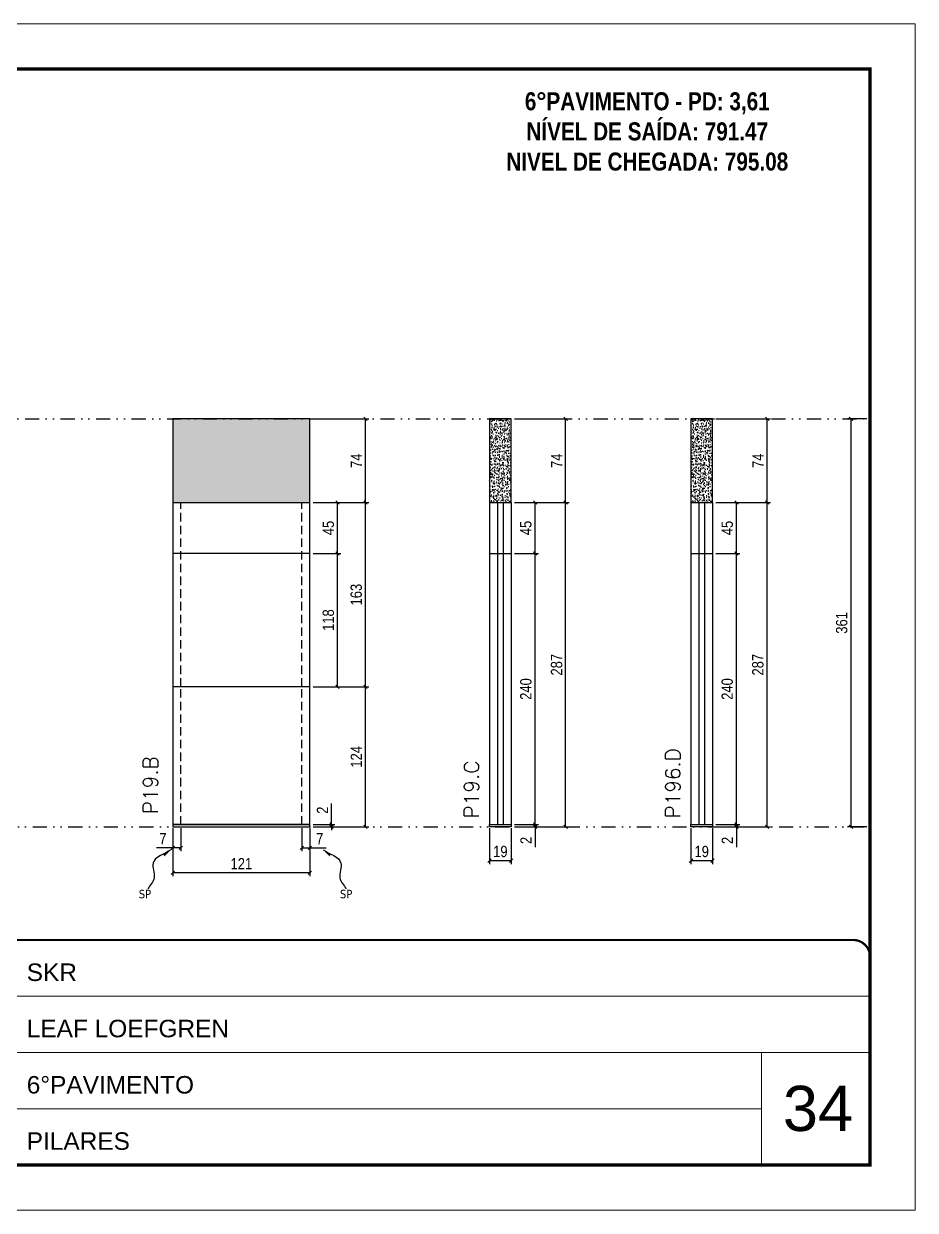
# Model space of a CAD drawing. Extents: x 14400 to 27878, y -21631 to 6985.
# Drawn here: x 16695 to 17483, y -3254 to -2204 of the extents above; entities that cross this region are included whole.
import ezdxf

# ---------------------------------------------------------------- set-up
doc = ezdxf.new("R2010")
doc.units = 0
for name, pattern in [('CONTINUO', [0]), ('DASHED', [0.75, 0.5, -0.25]), ('DIVIDE2', [0.625, 0.25, -0.125, 0, -0.125, 0, -0.125]), ('HIDDEN', [0.375, 0.25, -0.125])]:
    doc.linetypes.add(name, pattern=pattern)
for name, color, linetype, lineweight in [('CARIMBO', 255, 'Continuous', 9), ('Folhas', 255, 'Continuous', 9), ('SARRAFO DE PRESSAO', 251, 'DASHED', 9), ('Texto Seção', 7, 'Continuous', 15)]:
    doc.layers.add(name, color=color, linetype=linetype, lineweight=lineweight)
for name, color, linetype in [('COTA', 241, 'Continuous'), ('NOMENCLATURA', 7, 'Continuous'), ('Nível', 160, 'Continuous'), ('Painéis', 200, 'Continuous'), ('SARR_2.2x7', 40, 'Continuous'), ('Sarrafo de Pressão', 42, 'HIDDEN'), ('texto', 7, 'Continuous')]:
    doc.layers.add(name, color=color, linetype=linetype)
doc.styles.add('ARIAL', font='arial.ttf')
doc.styles.add('COTA TECNICA', font='techl___.ttf', dxfattribs={"height": 10})
doc.styles.add('COTA TECNICA-50', font='techl___.ttf', dxfattribs={"height": 10})
doc.styles.add('REGUA-120', font='ROMANS.shx', dxfattribs={"height": 15})
doc.styles.add('ROMANC', font='techb___.ttf', dxfattribs={"height": 2.5})
doc.styles.get("Standard").update_dxf_attribs({"font": 'arial.ttf'})
doc.dimstyles.new('COTA PAINEL-50', dxfattribs={"dimtxt": 10, "dimasz": 3, "dimexe": 3, "dimexo": 3, "dimgap": 3, "dimtad": 1, "dimdec": 1, "dimzin": 12, "dimdsep": 46, "dimtxsty": 'COTA TECNICA-50', "dimblk1": 'OBLIQUE', "dimblk2": 'OBLIQUE', "dimsah": 1, "dimcen": 0.9, "dimclrd": 4, "dimclre": 4, "dimclrt": 240, "dimadec": 1, "dimazin": 3, "dimtfac": 1, "dimtdec": 1, "dimtmove": 0, "dimatfit": 3, "dimfxl": 1, "dimtolj": 1, "dimtzin": 12, "dimarcsym": 0})
doc.dimstyles.new('PAINEL', dxfattribs={"dimtxt": 10, "dimasz": 3, "dimexe": 3, "dimexo": 3, "dimgap": 3, "dimtad": 1, "dimdec": 1, "dimzin": 12, "dimdsep": 46, "dimtxsty": 'COTA TECNICA', "dimblk1": 'OBLIQUE', "dimblk2": 'OBLIQUE', "dimsah": 1, "dimcen": 0.9, "dimclrd": 4, "dimclre": 4, "dimclrt": 240, "dimadec": 1, "dimazin": 3, "dimtfac": 1, "dimtdec": 1, "dimtmove": 0, "dimatfit": 3, "dimfxl": 1, "dimtolj": 1, "dimtzin": 12, "dimarcsym": 0})
doc.dimstyles.get("Standard").update_dxf_attribs({"dimtxt": 0.18, "dimasz": 0.18, "dimexe": 0.18, "dimexo": 0.0625, "dimgap": 0.09, "dimtad": 0, "dimtih": 1, "dimtoh": 1, "dimdec": 4, "dimzin": 0, "dimdsep": 46, "dimtxsty": 'Standard', "dimcen": 0.09, "dimadec": 0, "dimazin": 0, "dimtfac": 1, "dimtdec": 4, "dimtofl": 0, "dimtmove": 0, "dimatfit": 3, "dimfxl": 1, "dimtolj": 1, "dimtzin": 0, "dimarcsym": 0})

# ---------------------------------------------------------------- blocks, each defined once
blk = doc.blocks.new('9999999999')
at = {"color": 30, "linetype": 'CONTINUO'}
for p, q in [((98564.6, 34379.6), (99584, 34379.6)), ((98564.6, 34329.8), (99488, 34329.8)), ((99584, 34329.8), (99488, 34329.8)), ((99488, 34329.8), (99488, 34230.2)), ((98564.6, 34280), (99488, 34280))]:
    blk.add_line(p, q, dxfattribs=at)
at = {"color": 30, "linetype": 'CONTINUO', "const_width": 2}
blk.add_lwpolyline([(99584, 34230.2), (99584, 34414.4, 0.414214), (99569, 34429.4), (98229, 34429.4, 0.414214), (98214, 34414.4), (98214, 34245.2, 0.414214), (98229, 34230.2), (99584, 34230.2)], format="xyb", dxfattribs=at)
at = {"layer": 'Folhas'}
blk.add_lwpolyline([(98139, 34190.2), (99624, 34190.2), (99624, 35240.2), (98139, 35240.2)], close=True, dxfattribs=at)
at = {"layer": 'Folhas', "color": 30, "const_width": 3}
blk.add_lwpolyline([(98214, 34230.2), (99584, 34230.2), (99584, 35200.2), (98214, 35200.2)], close=True, dxfattribs=at)
at = {"color": 7, "linetype": 'Continuous', "ltscale": 5, "style": 'ARIAL'}
for s, height, p in [('SKR', 15.48, (98837.7, 34393.1)), ('LEAF LOEFGREN', 15.483, (98837.7, 34343.3)), ('6°PAVIMENTO', 15.483, (98837.7, 34293.5)), ('PILARES', 15.48, (98837.7, 34243.7))]:
    blk.add_text(s, height=height, dxfattribs=at).set_placement(p)
blk = doc.blocks.new('_Oblique')
at = {"color": 0, "linetype": 'ByBlock', "lineweight": -2}
blk.add_line((-0.5, -0.5), (0.5, 0.5), dxfattribs=at)
blk = doc.blocks.new('*D3353')
at = {"layer": 'COTA', "color": 4, "lineweight": -2, "transparency": 16777216}
for p, q in [((17440.5, -2553.6), (17423.6, -2553.6)), ((17426.6, -2914.6), (17426.6, -2553.6)), ((17440.5, -2914.6), (17423.6, -2914.6))]:
    blk.add_line(p, q, dxfattribs=at)
at = {"layer": 'Defpoints', "color": 0, "transparency": 16777216}
for p in [(17426.6, -2553.6), (17443.5, -2553.6), (17443.5, -2914.6)]:
    blk.add_point(p, dxfattribs=at)
at = {"layer": 'COTA', "color": 4, "lineweight": -2, "transparency": 16777216, "xscale": 3, "yscale": 3, "zscale": 3}
for p, rotation in [((17426.6, -2553.6), 90), ((17426.6, -2914.6), 270)]:
    blk.add_blockref('_Oblique', p, dxfattribs=dict(at, rotation=rotation))
at = {"layer": 'COTA', "color": 240, "transparency": 16777216, "insert": (17418.4, -2734.1), "char_height": 10, "attachment_point": 5, "rotation": 90, "style": 'COTA TECNICA'}
blk.add_mtext('\\A1;361', dxfattribs=at)
blk = doc.blocks.new('*D3357')
at = {"layer": 'COTA', "color": 4, "lineweight": -2, "transparency": 16777216}
for p, q in [((16826.6, -2915.6), (16826.6, -2958.3)), ((16947.6, -2915.6), (16947.6, -2958.3)), ((16947.6, -2955.3), (16826.6, -2955.3))]:
    blk.add_line(p, q, dxfattribs=at)
at = {"layer": 'Defpoints', "color": 0, "transparency": 16777216}
for p in [(16826.6, -2912.6), (16947.6, -2912.6), (16826.6, -2955.3)]:
    blk.add_point(p, dxfattribs=at)
at = {"layer": 'COTA', "color": 4, "lineweight": -2, "transparency": 16777216, "xscale": 3, "yscale": 3, "zscale": 3, "rotation": 180}
blk.add_blockref('_Oblique', (16826.6, -2955.3), dxfattribs=at)
at = {"layer": 'COTA', "color": 4, "lineweight": -2, "transparency": 16777216, "xscale": 3, "yscale": 3, "zscale": 3}
blk.add_blockref('_Oblique', (16947.6, -2955.3), dxfattribs=at)
at = {"layer": 'COTA', "color": 240, "transparency": 16777216, "insert": (16887.1, -2947.2), "char_height": 10, "attachment_point": 5, "style": 'COTA TECNICA'}
blk.add_mtext('\\A1;121', dxfattribs=at)
blk = doc.blocks.new('*D3358')
at = {"layer": 'COTA', "color": 4, "lineweight": -2, "transparency": 16777216}
for p, q in [((16940.6, -2915.6), (16940.6, -2936.1)), ((16947.6, -2917.6), (16947.6, -2936.1)), ((16940.6, -2933.1), (16947.6, -2933.1)), ((16947.6, -2933.1), (16962.3, -2933.1))]:
    blk.add_line(p, q, dxfattribs=at)
at = {"layer": 'Defpoints', "color": 0, "transparency": 16777216}
for p in [(16940.6, -2912.6), (16947.6, -2914.6), (16947.6, -2933.1)]:
    blk.add_point(p, dxfattribs=at)
at = {"layer": 'COTA', "color": 4, "lineweight": -2, "transparency": 16777216, "xscale": 3, "yscale": 3, "zscale": 3, "rotation": 180}
blk.add_blockref('_Oblique', (16940.6, -2933.1), dxfattribs=at)
at = {"layer": 'COTA', "color": 4, "lineweight": -2, "transparency": 16777216, "xscale": 3, "yscale": 3, "zscale": 3}
blk.add_blockref('_Oblique', (16947.6, -2933.1), dxfattribs=at)
at = {"layer": 'COTA', "color": 240, "transparency": 16777216, "insert": (16956.5, -2925), "char_height": 10, "attachment_point": 5, "style": 'COTA TECNICA-50'}
blk.add_mtext('\\A1;7', dxfattribs=at)
blk = doc.blocks.new('*D3359')
at = {"layer": 'COTA', "color": 4, "lineweight": -2, "transparency": 16777216}
for p, q in [((16826.6, -2917.6), (16826.6, -2936.1)), ((16833.6, -2915.6), (16833.6, -2936.1)), ((16826.6, -2933.1), (16811.9, -2933.1)), ((16833.6, -2933.1), (16826.6, -2933.1))]:
    blk.add_line(p, q, dxfattribs=at)
at = {"layer": 'Defpoints', "color": 0, "transparency": 16777216}
for p in [(16826.6, -2914.6), (16833.6, -2912.6), (16826.6, -2933.1)]:
    blk.add_point(p, dxfattribs=at)
at = {"layer": 'COTA', "color": 4, "lineweight": -2, "transparency": 16777216, "xscale": 3, "yscale": 3, "zscale": 3, "rotation": 180}
blk.add_blockref('_Oblique', (16826.6, -2933.1), dxfattribs=at)
at = {"layer": 'COTA', "color": 4, "lineweight": -2, "transparency": 16777216, "xscale": 3, "yscale": 3, "zscale": 3}
blk.add_blockref('_Oblique', (16833.6, -2933.1), dxfattribs=at)
at = {"layer": 'COTA', "color": 240, "transparency": 16777216, "insert": (16817.7, -2925), "char_height": 10, "attachment_point": 5, "style": 'COTA TECNICA-50'}
blk.add_mtext('\\A1;7', dxfattribs=at)
blk = doc.blocks.new('*D3364')
at = {"layer": 'COTA', "color": 4, "linetype": 'ByBlock', "lineweight": -2, "transparency": 16777216}
for p, q in [((16950.6, -2790.6), (17000, -2790.6)), ((16997, -2914.6), (16997, -2790.6)), ((16950.6, -2914.6), (17000, -2914.6))]:
    blk.add_line(p, q, dxfattribs=at)
at = {"layer": 'Defpoints', "color": 0, "linetype": 'ByBlock', "transparency": 16777216}
for p in [(16947.6, -2790.6), (16997, -2790.6), (16947.6, -2914.6)]:
    blk.add_point(p, dxfattribs=at)
at = {"layer": 'COTA', "color": 4, "linetype": 'ByBlock', "lineweight": -2, "transparency": 16777216, "xscale": 3, "yscale": 3, "zscale": 3}
for p, rotation in [((16997, -2790.6), 90), ((16997, -2914.6), 270)]:
    blk.add_blockref('_Oblique', p, dxfattribs=dict(at, rotation=rotation))
at = {"layer": 'COTA', "color": 240, "linetype": 'ByBlock', "transparency": 16777216, "insert": (16988.9, -2852.6), "char_height": 10, "attachment_point": 5, "rotation": 90, "style": 'COTA TECNICA'}
blk.add_mtext('\\A1;124', dxfattribs=at)
blk = doc.blocks.new('*D3360')
at = {"layer": 'COTA', "color": 4, "lineweight": -2, "transparency": 16777216}
for p, q in [((16966.9, -2912.6), (16966.9, -2893.8)), ((16950.6, -2912.6), (16969.9, -2912.6)), ((16950.6, -2914.6), (16969.9, -2914.6)), ((16966.9, -2914.6), (16966.9, -2912.6)), ((16966.9, -2914.6), (16966.9, -2917.6))]:
    blk.add_line(p, q, dxfattribs=at)
at = {"layer": 'Defpoints', "color": 0, "transparency": 16777216}
for p in [(16947.6, -2912.6), (16947.6, -2914.6), (16966.9, -2914.6)]:
    blk.add_point(p, dxfattribs=at)
at = {"layer": 'COTA', "color": 4, "lineweight": -2, "transparency": 16777216, "xscale": 3, "yscale": 3, "zscale": 3}
for p, rotation in [((16966.9, -2912.6), 270), ((16966.9, -2914.6), 90)]:
    blk.add_blockref('_Oblique', p, dxfattribs=dict(at, rotation=rotation))
at = {"layer": 'COTA', "color": 240, "transparency": 16777216, "insert": (16958.9, -2899.8), "char_height": 10, "attachment_point": 5, "rotation": 90, "style": 'COTA TECNICA-50'}
blk.add_mtext('\\A1;2', dxfattribs=at)
blk = doc.blocks.new('*D3365')
at = {"layer": 'COTA', "color": 4, "linetype": 'ByBlock', "lineweight": -2, "transparency": 16777216}
for p, q in [((16950.6, -2790.6), (17000, -2790.6)), ((16997, -2914.6), (16997, -2790.6)), ((16950.6, -2914.6), (17000, -2914.6))]:
    blk.add_line(p, q, dxfattribs=at)
at = {"layer": 'Defpoints', "color": 0, "linetype": 'ByBlock', "transparency": 16777216}
for p in [(16947.6, -2790.6), (16997, -2790.6), (16947.6, -2914.6)]:
    blk.add_point(p, dxfattribs=at)
at = {"layer": 'COTA', "color": 4, "linetype": 'ByBlock', "lineweight": -2, "transparency": 16777216, "xscale": 3, "yscale": 3, "zscale": 3}
for p, rotation in [((16997, -2790.6), 90), ((16997, -2914.6), 270)]:
    blk.add_blockref('_Oblique', p, dxfattribs=dict(at, rotation=rotation))
at = {"layer": 'COTA', "color": 240, "linetype": 'ByBlock', "transparency": 16777216, "insert": (16988.9, -2852.6), "char_height": 10, "attachment_point": 5, "rotation": 90, "style": 'COTA TECNICA'}
blk.add_mtext('\\A1;124', dxfattribs=at)
blk = doc.blocks.new('*D3366')
at = {"layer": 'COTA', "color": 4, "lineweight": -2, "transparency": 16777216}
for p, q in [((16950.6, -2672.6), (16975.2, -2672.6)), ((16972.2, -2790.6), (16972.2, -2672.6)), ((16950.6, -2790.6), (16975.2, -2790.6))]:
    blk.add_line(p, q, dxfattribs=at)
at = {"layer": 'Defpoints', "color": 0, "transparency": 16777216}
for p in [(16947.6, -2672.6), (16972.2, -2672.6), (16947.6, -2790.6)]:
    blk.add_point(p, dxfattribs=at)
at = {"layer": 'COTA', "color": 4, "lineweight": -2, "transparency": 16777216, "xscale": 3, "yscale": 3, "zscale": 3}
for p, rotation in [((16972.2, -2672.6), 90), ((16972.2, -2790.6), 270)]:
    blk.add_blockref('_Oblique', p, dxfattribs=dict(at, rotation=rotation))
at = {"layer": 'COTA', "color": 240, "transparency": 16777216, "insert": (16964.1, -2731.6), "char_height": 10, "attachment_point": 5, "rotation": 90, "style": 'COTA TECNICA'}
blk.add_mtext('\\A1;118', dxfattribs=at)
blk = doc.blocks.new('*D3361')
at = {"layer": 'COTA', "color": 4, "lineweight": -2, "transparency": 16777216}
for p, q in [((16950.6, -2627.6), (17000, -2627.6)), ((16997, -2790.6), (16997, -2627.6)), ((16950.6, -2790.6), (17000, -2790.6))]:
    blk.add_line(p, q, dxfattribs=at)
at = {"layer": 'Defpoints', "color": 0, "transparency": 16777216}
for p in [(16947.6, -2627.6), (16997, -2627.6), (16947.6, -2790.6)]:
    blk.add_point(p, dxfattribs=at)
at = {"layer": 'COTA', "color": 4, "lineweight": -2, "transparency": 16777216, "xscale": 3, "yscale": 3, "zscale": 3}
for p, rotation in [((16997, -2627.6), 90), ((16997, -2790.6), 270)]:
    blk.add_blockref('_Oblique', p, dxfattribs=dict(at, rotation=rotation))
at = {"layer": 'COTA', "color": 240, "transparency": 16777216, "insert": (16988.8, -2709.1), "char_height": 10, "attachment_point": 5, "rotation": 90, "style": 'COTA TECNICA'}
blk.add_mtext('\\A1;163', dxfattribs=at)
blk = doc.blocks.new('*D3362')
at = {"layer": 'COTA', "color": 4, "lineweight": -2, "transparency": 16777216}
for p, q in [((16950.6, -2553.6), (17000, -2553.6)), ((16997, -2627.6), (16997, -2553.6)), ((16950.6, -2627.6), (17000, -2627.6))]:
    blk.add_line(p, q, dxfattribs=at)
at = {"layer": 'Defpoints', "color": 0, "transparency": 16777216}
for p in [(16947.6, -2553.6), (16997, -2553.6), (16947.6, -2627.6)]:
    blk.add_point(p, dxfattribs=at)
at = {"layer": 'COTA', "color": 4, "lineweight": -2, "transparency": 16777216, "xscale": 3, "yscale": 3, "zscale": 3}
for p, rotation in [((16997, -2553.6), 90), ((16997, -2627.6), 270)]:
    blk.add_blockref('_Oblique', p, dxfattribs=dict(at, rotation=rotation))
at = {"layer": 'COTA', "color": 240, "transparency": 16777216, "insert": (16988.9, -2590.6), "char_height": 10, "attachment_point": 5, "rotation": 90, "style": 'COTA TECNICA'}
blk.add_mtext('\\A1;74', dxfattribs=at)
blk = doc.blocks.new('*D3363')
at = {"layer": 'COTA', "color": 4, "lineweight": -2, "transparency": 16777216}
for p, q in [((16950.6, -2627.6), (16975.2, -2627.6)), ((16972.2, -2672.6), (16972.2, -2627.6)), ((16950.6, -2672.6), (16975.2, -2672.6))]:
    blk.add_line(p, q, dxfattribs=at)
at = {"layer": 'Defpoints', "color": 0, "transparency": 16777216}
for p in [(16947.6, -2627.6), (16972.2, -2627.6), (16947.6, -2672.6)]:
    blk.add_point(p, dxfattribs=at)
at = {"layer": 'COTA', "color": 4, "lineweight": -2, "transparency": 16777216, "xscale": 3, "yscale": 3, "zscale": 3}
for p, rotation in [((16972.2, -2627.6), 90), ((16972.2, -2672.6), 270)]:
    blk.add_blockref('_Oblique', p, dxfattribs=dict(at, rotation=rotation))
at = {"layer": 'COTA', "color": 240, "transparency": 16777216, "insert": (16964.1, -2650.1), "char_height": 10, "attachment_point": 5, "rotation": 90, "style": 'COTA TECNICA'}
blk.add_mtext('\\A1;45', dxfattribs=at)
blk = doc.blocks.new('*D3367')
at = {"layer": 'COTA', "color": 4, "lineweight": -2, "transparency": 16777216}
for p, q in [((17106.8, -2915.6), (17106.8, -2947.5)), ((17125.8, -2915.6), (17125.8, -2947.5)), ((17106.8, -2944.5), (17125.8, -2944.5))]:
    blk.add_line(p, q, dxfattribs=at)
at = {"layer": 'Defpoints', "color": 0, "transparency": 16777216}
for p in [(17106.8, -2912.6), (17125.8, -2912.6), (17125.8, -2944.5)]:
    blk.add_point(p, dxfattribs=at)
at = {"layer": 'COTA', "color": 4, "lineweight": -2, "transparency": 16777216, "xscale": 3, "yscale": 3, "zscale": 3, "rotation": 180}
blk.add_blockref('_Oblique', (17106.8, -2944.5), dxfattribs=at)
at = {"layer": 'COTA', "color": 4, "lineweight": -2, "transparency": 16777216, "xscale": 3, "yscale": 3, "zscale": 3}
blk.add_blockref('_Oblique', (17125.8, -2944.5), dxfattribs=at)
at = {"layer": 'COTA', "color": 240, "transparency": 16777216, "insert": (17116.3, -2936.4), "char_height": 10, "attachment_point": 5, "style": 'COTA TECNICA'}
blk.add_mtext('\\A1;19', dxfattribs=at)
blk = doc.blocks.new('*D3368')
at = {"layer": 'COTA', "color": 4, "lineweight": -2, "transparency": 16777216}
for p, q in [((17128.8, -2912.6), (17150, -2912.6)), ((17128.8, -2914.6), (17150, -2914.6)), ((17147, -2912.6), (17147, -2909.6)), ((17147, -2912.6), (17147, -2914.6)), ((17147, -2914.6), (17147, -2932.7))]:
    blk.add_line(p, q, dxfattribs=at)
at = {"layer": 'Defpoints', "color": 0, "transparency": 16777216}
for p in [(17125.8, -2912.6), (17125.8, -2914.6), (17147, -2912.6)]:
    blk.add_point(p, dxfattribs=at)
at = {"layer": 'COTA', "color": 4, "lineweight": -2, "transparency": 16777216, "xscale": 3, "yscale": 3, "zscale": 3}
for p, rotation in [((17147, -2912.6), 270), ((17147, -2914.6), 90)]:
    blk.add_blockref('_Oblique', p, dxfattribs=dict(at, rotation=rotation))
at = {"layer": 'COTA', "color": 240, "transparency": 16777216, "insert": (17139, -2926.6), "char_height": 10, "attachment_point": 5, "rotation": 90, "style": 'COTA TECNICA-50'}
blk.add_mtext('\\A1;2', dxfattribs=at)
blk = doc.blocks.new('*D3369')
at = {"layer": 'COTA', "color": 4, "lineweight": -2, "transparency": 16777216}
for p, q in [((17128.8, -2627.6), (17177.1, -2627.6)), ((17174.1, -2914.6), (17174.1, -2627.6)), ((17128.8, -2914.6), (17177.1, -2914.6))]:
    blk.add_line(p, q, dxfattribs=at)
at = {"layer": 'Defpoints', "color": 0, "transparency": 16777216}
for p in [(17125.8, -2627.6), (17174.1, -2627.6), (17125.8, -2914.6)]:
    blk.add_point(p, dxfattribs=at)
at = {"layer": 'COTA', "color": 4, "lineweight": -2, "transparency": 16777216, "xscale": 3, "yscale": 3, "zscale": 3}
for p, rotation in [((17174.1, -2627.6), 90), ((17174.1, -2914.6), 270)]:
    blk.add_blockref('_Oblique', p, dxfattribs=dict(at, rotation=rotation))
at = {"layer": 'COTA', "color": 240, "transparency": 16777216, "insert": (17166.1, -2771.1), "char_height": 10, "attachment_point": 5, "rotation": 90, "style": 'COTA TECNICA-50'}
blk.add_mtext('\\A1;287', dxfattribs=at)
blk = doc.blocks.new('*D3372')
at = {"layer": 'COTA', "color": 4, "lineweight": -2, "transparency": 16777216}
for p, q in [((17128.8, -2672.6), (17150, -2672.6)), ((17147, -2912.6), (17147, -2672.6)), ((17128.8, -2912.6), (17150, -2912.6))]:
    blk.add_line(p, q, dxfattribs=at)
at = {"layer": 'Defpoints', "color": 0, "transparency": 16777216}
for p in [(17125.8, -2672.6), (17147, -2672.6), (17125.8, -2912.6)]:
    blk.add_point(p, dxfattribs=at)
at = {"layer": 'COTA', "color": 4, "lineweight": -2, "transparency": 16777216, "xscale": 3, "yscale": 3, "zscale": 3}
for p, rotation in [((17147, -2672.6), 90), ((17147, -2912.6), 270)]:
    blk.add_blockref('_Oblique', p, dxfattribs=dict(at, rotation=rotation))
at = {"layer": 'COTA', "color": 240, "transparency": 16777216, "insert": (17138.9, -2792.6), "char_height": 10, "attachment_point": 5, "rotation": 90, "style": 'COTA TECNICA'}
blk.add_mtext('\\A1;240', dxfattribs=at)
blk = doc.blocks.new('*D3370')
at = {"layer": 'COTA', "color": 4, "lineweight": -2, "transparency": 16777216}
for p, q in [((17128.8, -2553.6), (17177.1, -2553.6)), ((17174.1, -2627.6), (17174.1, -2553.6)), ((17128.8, -2627.6), (17177.1, -2627.6))]:
    blk.add_line(p, q, dxfattribs=at)
at = {"layer": 'Defpoints', "color": 0, "transparency": 16777216}
for p in [(17125.8, -2553.6), (17174.1, -2553.6), (17125.8, -2627.6)]:
    blk.add_point(p, dxfattribs=at)
at = {"layer": 'COTA', "color": 4, "lineweight": -2, "transparency": 16777216, "xscale": 3, "yscale": 3, "zscale": 3}
for p, rotation in [((17174.1, -2553.6), 90), ((17174.1, -2627.6), 270)]:
    blk.add_blockref('_Oblique', p, dxfattribs=dict(at, rotation=rotation))
at = {"layer": 'COTA', "color": 240, "transparency": 16777216, "insert": (17166.1, -2590.6), "char_height": 10, "attachment_point": 5, "rotation": 90, "style": 'COTA TECNICA'}
blk.add_mtext('\\A1;74', dxfattribs=at)
blk = doc.blocks.new('*D3371')
at = {"layer": 'COTA', "color": 4, "lineweight": -2, "transparency": 16777216}
for p, q in [((17128.8, -2627.6), (17150, -2627.6)), ((17147, -2672.6), (17147, -2627.6)), ((17128.8, -2672.6), (17150, -2672.6))]:
    blk.add_line(p, q, dxfattribs=at)
at = {"layer": 'Defpoints', "color": 0, "transparency": 16777216}
for p in [(17125.8, -2627.6), (17147, -2627.6), (17125.8, -2672.6)]:
    blk.add_point(p, dxfattribs=at)
at = {"layer": 'COTA', "color": 4, "lineweight": -2, "transparency": 16777216, "xscale": 3, "yscale": 3, "zscale": 3}
for p, rotation in [((17147, -2627.6), 90), ((17147, -2672.6), 270)]:
    blk.add_blockref('_Oblique', p, dxfattribs=dict(at, rotation=rotation))
at = {"layer": 'COTA', "color": 240, "transparency": 16777216, "insert": (17138.9, -2650.1), "char_height": 10, "attachment_point": 5, "rotation": 90, "style": 'COTA TECNICA'}
blk.add_mtext('\\A1;45', dxfattribs=at)
blk = doc.blocks.new('*D3373')
at = {"layer": 'COTA', "color": 4, "lineweight": -2, "transparency": 16777216}
for p, q in [((17285, -2915.6), (17285, -2947.5)), ((17304, -2915.6), (17304, -2947.5)), ((17285, -2944.5), (17304, -2944.5))]:
    blk.add_line(p, q, dxfattribs=at)
at = {"layer": 'Defpoints', "color": 0, "transparency": 16777216}
for p in [(17285, -2912.6), (17304, -2912.6), (17304, -2944.5)]:
    blk.add_point(p, dxfattribs=at)
at = {"layer": 'COTA', "color": 4, "lineweight": -2, "transparency": 16777216, "xscale": 3, "yscale": 3, "zscale": 3, "rotation": 180}
blk.add_blockref('_Oblique', (17285, -2944.5), dxfattribs=at)
at = {"layer": 'COTA', "color": 4, "lineweight": -2, "transparency": 16777216, "xscale": 3, "yscale": 3, "zscale": 3}
blk.add_blockref('_Oblique', (17304, -2944.5), dxfattribs=at)
at = {"layer": 'COTA', "color": 240, "transparency": 16777216, "insert": (17294.5, -2936.4), "char_height": 10, "attachment_point": 5, "style": 'COTA TECNICA'}
blk.add_mtext('\\A1;19', dxfattribs=at)
blk = doc.blocks.new('*D3374')
at = {"layer": 'COTA', "color": 4, "lineweight": -2, "transparency": 16777216}
for p, q in [((17307, -2912.6), (17328.2, -2912.6)), ((17307, -2914.6), (17328.2, -2914.6)), ((17325.2, -2912.6), (17325.2, -2909.6)), ((17325.2, -2912.6), (17325.2, -2914.6)), ((17325.2, -2914.6), (17325.2, -2932.7))]:
    blk.add_line(p, q, dxfattribs=at)
at = {"layer": 'Defpoints', "color": 0, "transparency": 16777216}
for p in [(17304, -2912.6), (17304, -2914.6), (17325.2, -2912.6)]:
    blk.add_point(p, dxfattribs=at)
at = {"layer": 'COTA', "color": 4, "lineweight": -2, "transparency": 16777216, "xscale": 3, "yscale": 3, "zscale": 3}
for p, rotation in [((17325.2, -2912.6), 270), ((17325.2, -2914.6), 90)]:
    blk.add_blockref('_Oblique', p, dxfattribs=dict(at, rotation=rotation))
at = {"layer": 'COTA', "color": 240, "transparency": 16777216, "insert": (17317.2, -2926.6), "char_height": 10, "attachment_point": 5, "rotation": 90, "style": 'COTA TECNICA-50'}
blk.add_mtext('\\A1;2', dxfattribs=at)
blk = doc.blocks.new('*D3375')
at = {"layer": 'COTA', "color": 4, "lineweight": -2, "transparency": 16777216}
for p, q in [((17307, -2627.6), (17355.3, -2627.6)), ((17352.3, -2914.6), (17352.3, -2627.6)), ((17307, -2914.6), (17355.3, -2914.6))]:
    blk.add_line(p, q, dxfattribs=at)
at = {"layer": 'Defpoints', "color": 0, "transparency": 16777216}
for p in [(17304, -2627.6), (17352.3, -2627.6), (17304, -2914.6)]:
    blk.add_point(p, dxfattribs=at)
at = {"layer": 'COTA', "color": 4, "lineweight": -2, "transparency": 16777216, "xscale": 3, "yscale": 3, "zscale": 3}
for p, rotation in [((17352.3, -2627.6), 90), ((17352.3, -2914.6), 270)]:
    blk.add_blockref('_Oblique', p, dxfattribs=dict(at, rotation=rotation))
at = {"layer": 'COTA', "color": 240, "transparency": 16777216, "insert": (17344.2, -2771.1), "char_height": 10, "attachment_point": 5, "rotation": 90, "style": 'COTA TECNICA-50'}
blk.add_mtext('\\A1;287', dxfattribs=at)
blk = doc.blocks.new('*D3376')
at = {"layer": 'COTA', "color": 4, "lineweight": -2, "transparency": 16777216}
for p, q in [((17307, -2672.6), (17328.2, -2672.6)), ((17325.2, -2912.6), (17325.2, -2672.6)), ((17307, -2912.6), (17328.2, -2912.6))]:
    blk.add_line(p, q, dxfattribs=at)
at = {"layer": 'Defpoints', "color": 0, "transparency": 16777216}
for p in [(17304, -2672.6), (17325.2, -2672.6), (17304, -2912.6)]:
    blk.add_point(p, dxfattribs=at)
at = {"layer": 'COTA', "color": 4, "lineweight": -2, "transparency": 16777216, "xscale": 3, "yscale": 3, "zscale": 3}
for p, rotation in [((17325.2, -2672.6), 90), ((17325.2, -2912.6), 270)]:
    blk.add_blockref('_Oblique', p, dxfattribs=dict(at, rotation=rotation))
at = {"layer": 'COTA', "color": 240, "transparency": 16777216, "insert": (17317.1, -2792.6), "char_height": 10, "attachment_point": 5, "rotation": 90, "style": 'COTA TECNICA'}
blk.add_mtext('\\A1;240', dxfattribs=at)
blk = doc.blocks.new('*D3377')
at = {"layer": 'COTA', "color": 4, "lineweight": -2, "transparency": 16777216}
for p, q in [((17307, -2553.6), (17355.3, -2553.6)), ((17352.3, -2627.6), (17352.3, -2553.6)), ((17307, -2627.6), (17355.3, -2627.6))]:
    blk.add_line(p, q, dxfattribs=at)
at = {"layer": 'Defpoints', "color": 0, "transparency": 16777216}
for p in [(17304, -2553.6), (17352.3, -2553.6), (17304, -2627.6)]:
    blk.add_point(p, dxfattribs=at)
at = {"layer": 'COTA', "color": 4, "lineweight": -2, "transparency": 16777216, "xscale": 3, "yscale": 3, "zscale": 3}
for p, rotation in [((17352.3, -2553.6), 90), ((17352.3, -2627.6), 270)]:
    blk.add_blockref('_Oblique', p, dxfattribs=dict(at, rotation=rotation))
at = {"layer": 'COTA', "color": 240, "transparency": 16777216, "insert": (17344.3, -2590.6), "char_height": 10, "attachment_point": 5, "rotation": 90, "style": 'COTA TECNICA'}
blk.add_mtext('\\A1;74', dxfattribs=at)
blk = doc.blocks.new('*D3378')
at = {"layer": 'COTA', "color": 4, "lineweight": -2, "transparency": 16777216}
for p, q in [((17307, -2627.6), (17328.2, -2627.6)), ((17325.2, -2672.6), (17325.2, -2627.6)), ((17307, -2672.6), (17328.2, -2672.6))]:
    blk.add_line(p, q, dxfattribs=at)
at = {"layer": 'Defpoints', "color": 0, "transparency": 16777216}
for p in [(17304, -2627.6), (17325.2, -2627.6), (17304, -2672.6)]:
    blk.add_point(p, dxfattribs=at)
at = {"layer": 'COTA', "color": 4, "lineweight": -2, "transparency": 16777216, "xscale": 3, "yscale": 3, "zscale": 3}
for p, rotation in [((17325.2, -2627.6), 90), ((17325.2, -2672.6), 270)]:
    blk.add_blockref('_Oblique', p, dxfattribs=dict(at, rotation=rotation))
at = {"layer": 'COTA', "color": 240, "transparency": 16777216, "insert": (17317.1, -2650.1), "char_height": 10, "attachment_point": 5, "rotation": 90, "style": 'COTA TECNICA'}
blk.add_mtext('\\A1;45', dxfattribs=at)

msp = doc.modelspace()

# ---------------------------------------------------------------- hatches: boundary and pattern name
at = {"layer": 'COTA'}
h = msp.add_hatch(dxfattribs=at)
h.set_pattern_fill('AR-CONC', color=256, scale=0.03)
h.set_pattern_definition([(50, (309.053, 0), (5.4655401, -0.4781726), [0.5715, -6.2865]), (355, (309.053, 0), (-1.0573026, 5.7317054), [0.4572, -5.0292175]), (100.451445, (309.5085, -0.04), (4.4082374, 5.2535326), [0.4857003, -5.3427073]), (46.1842, (309.053, 1.524), (8.1323712, -1.2612698), [0.85725, -9.42975]), (96.63556, (309.731, 1.419), (7.122124, 7.4227837), [0.7285507, -8.0140682]), (351.18415, (309.053, 1.524), (7.122124, 7.4227837), [0.685799, -7.543792]), (21, (309.815, 1.143), (4.5484317, -3.067956), [0.5715, -6.2865]), (326, (309.815, 1.143), (1.8540609, 5.525639), [0.4572, -5.0292]), (71.451445, (310.194, 0.8873), (6.4024926, 2.457683), [0.4857003, -5.3426981]), (37.5, (309.053, 0), (0.0926581, 2.53665117), [0, -4.96824, 0, -5.1054, 0, -5.04825]), (7.5, (309.053, 0), (2.00458988, 3.00541724), [0, -2.91084, 0, -4.85394, 0, -1.92405]), (327.5, (307.3538, 0), (4.06771786, -0.17186232), [0, -1.905, 0, -5.9436, 0, -7.8867]), (317.5, (306.5918, 0), (4.44387544, 0.7627947), [0, -2.4765, 0, -3.94716, 0, -5.6007])])
h.paths.add_polyline_path([(16947.61, -2553.59), (16826.61, -2553.59), (16826.61, -2627.59), (16947.61, -2627.59)])
h = msp.add_hatch(dxfattribs=at)
h.set_pattern_fill('AR-CONC', color=256, scale=0.03)
h.set_pattern_definition([(50, (1654.3606, -5752.8755), (5.4655401, -0.4781726), [0.5715, -6.2865]), (355, (1654.3606, -5752.8755), (-1.0573026, 5.7317054), [0.4572, -5.0292175]), (100.451445, (1654.816, -5752.9154), (4.4082374, 5.2535326), [0.4857003, -5.3427073]), (46.1842, (1654.3606, -5751.3515), (8.1323712, -1.2612698), [0.85725, -9.42975]), (96.63556, (1655.038, -5751.457), (7.122124, 7.4227837), [0.7285507, -8.0140682]), (351.18415, (1654.361, -5751.3515), (7.122124, 7.4227837), [0.685799, -7.543792]), (21, (1655.1226, -5751.7325), (4.5484317, -3.067956), [0.5715, -6.2865]), (326, (1655.1226, -5751.7325), (1.8540609, 5.525639), [0.4572, -5.0292]), (71.451445, (1655.5016, -5751.988), (6.4024926, 2.457683), [0.4857003, -5.3426981]), (37.5, (1654.3606, -5752.8755), (0.0926581, 2.53665117), [0, -4.96824, 0, -5.1054, 0, -5.04825]), (7.5, (1654.3606, -5752.8755), (2.00458988, 3.00541724), [0, -2.91084, 0, -4.85394, 0, -1.92405]), (327.5, (1652.6613, -5752.8755), (4.06771786, -0.17186232), [0, -1.905, 0, -5.9436, 0, -7.8867]), (317.5, (1651.8993, -5752.8755), (4.44387544, 0.7627947), [0, -2.4765, 0, -3.94716, 0, -5.6007])])
h.paths.add_polyline_path([(17106.79, -2627.59), (17125.79, -2627.59), (17125.79, -2553.59), (17106.79, -2553.59)])
h = msp.add_hatch(dxfattribs=at)
h.set_pattern_fill('AR-CONC', color=256, scale=0.03)
h.set_pattern_definition([(50, (1832.541, -5752.8755), (5.4655401, -0.4781726), [0.5715, -6.2865]), (355, (1832.541, -5752.8755), (-1.0573026, 5.7317054), [0.4572, -5.0292175]), (100.451445, (1832.9965, -5752.9154), (4.4082374, 5.2535326), [0.4857003, -5.3427073]), (46.1842, (1832.541, -5751.3515), (8.1323712, -1.2612698), [0.85725, -9.42975]), (96.63556, (1833.219, -5751.457), (7.122124, 7.4227837), [0.7285507, -8.0140682]), (351.18415, (1832.541, -5751.3515), (7.122124, 7.4227837), [0.685799, -7.543792]), (21, (1833.303, -5751.7325), (4.5484317, -3.067956), [0.5715, -6.2865]), (326, (1833.303, -5751.7325), (1.8540609, 5.525639), [0.4572, -5.0292]), (71.451445, (1833.682, -5751.988), (6.4024926, 2.457683), [0.4857003, -5.3426981]), (37.5, (1832.541, -5752.8755), (0.0926581, 2.53665117), [0, -4.96824, 0, -5.1054, 0, -5.04825]), (7.5, (1832.541, -5752.8755), (2.00458988, 3.00541724), [0, -2.91084, 0, -4.85394, 0, -1.92405]), (327.5, (1830.8418, -5752.8755), (4.06771786, -0.17186232), [0, -1.905, 0, -5.9436, 0, -7.8867]), (317.5, (1830.0798, -5752.8755), (4.44387544, 0.7627947), [0, -2.4765, 0, -3.94716, 0, -5.6007])])
h.paths.add_polyline_path([(17284.97, -2627.59), (17303.97, -2627.59), (17303.97, -2553.59), (17284.97, -2553.59)])

# ---------------------------------------------------------------- linework, layer by layer
for p, q in [((16947.61, -2553.59), (16826.61, -2553.59)), ((16826.61, -2553.59), (16826.61, -2627.59)), ((16947.61, -2627.59), (16947.61, -2553.59))]:
    msp.add_line(p, q, dxfattribs=at)
for points in [[(17106.79, -2627.59), (17125.79, -2627.59), (17125.79, -2553.59), (17106.79, -2553.59)], [(17284.97, -2627.59), (17303.97, -2627.59), (17303.97, -2553.59), (17284.97, -2553.59)]]:
    msp.add_lwpolyline(points, close=True, dxfattribs=at)
at = {"layer": 'Nível', "color": 4, "linetype": 'DIVIDE2', "ltscale": 50}
for p, q in [((16412.62, -2553.59), (17443.47, -2553.59)), ((16073.47, -2914.59), (17443.47, -2914.59))]:
    msp.add_line(p, q, dxfattribs=at)
at = {"layer": 'Painéis'}
for p, q in [((16826.61, -2627.59), (16826.61, -2912.59)), ((16826.61, -2627.59), (16947.61, -2627.59)), ((16947.61, -2912.59), (16947.61, -2627.59)), ((17106.79, -2627.59), (17106.79, -2912.59)), ((17106.79, -2627.59), (17125.79, -2627.59)), ((17125.79, -2627.59), (17125.79, -2912.59)), ((17284.97, -2627.59), (17284.97, -2912.59)), ((17284.97, -2627.59), (17303.97, -2627.59)), ((17303.97, -2627.59), (17303.97, -2912.59)), ((16947.61, -2672.59), (16826.61, -2672.59)), ((17106.79, -2672.59), (17125.79, -2672.59)), ((17284.97, -2672.59), (17303.97, -2672.59)), ((16947.61, -2790.59), (16826.61, -2790.59)), ((16826.61, -2912.59), (16947.61, -2912.59)), ((17106.79, -2912.59), (17125.79, -2912.59)), ((17106.79, -2914.59), (17106.79, -2912.59)), ((17125.79, -2914.59), (17106.79, -2914.59)), ((17125.79, -2912.59), (17125.79, -2914.59)), ((17284.97, -2912.59), (17303.97, -2912.59)), ((17284.97, -2914.59), (17284.97, -2912.59)), ((17303.97, -2914.59), (17284.97, -2914.59)), ((17303.97, -2912.59), (17303.97, -2914.59))]:
    msp.add_line(p, q, dxfattribs=at)
msp.add_lwpolyline([(16947.61, -2912.59), (16826.61, -2912.59), (16826.61, -2914.59), (16947.61, -2914.59)], close=True, dxfattribs=at)
at = {"layer": 'SARR_2.2x7'}
for p, q in [((17113.79, -2627.59), (17113.79, -2912.59)), ((17118.79, -2627.59), (17118.79, -2912.59)), ((17291.97, -2627.59), (17291.97, -2912.59)), ((17296.97, -2627.59), (17296.97, -2912.59))]:
    msp.add_line(p, q, dxfattribs=at)
at = {"layer": 'Sarrafo de Pressão', "ltscale": 30}
for p, q in [((16833.61, -2790.59), (16833.61, -2627.59)), ((16940.61, -2790.59), (16940.61, -2627.59)), ((16833.61, -2912.59), (16833.61, -2790.59)), ((16940.61, -2912.59), (16940.61, -2790.59))]:
    msp.add_line(p, q, dxfattribs=at)

# ---------------------------------------------------------------- block references
at = {"layer": 'SARRAFO DE PRESSAO', "color": 6, "linetype": 'ByBlock'}
msp.add_blockref('9999999999', (-82140.51, -37444.08), dxfattribs=at)

# ---------------------------------------------------------------- texts
at = {"layer": 'CARIMBO', "style": 'ARIAL'}
msp.add_text('34', height=40, dxfattribs=at).set_placement((17366.33, -3183.73))
at = {"layer": 'NOMENCLATURA', "color": 2, "insert": (17246.31, -2237.81), "char_height": 16, "attachment_point": 2, "style": 'ROMANC'}
msp.add_mtext_dynamic_manual_height_columns('\\P6°PAVIMENTO - PD: 3,61\\PNÍVEL DE SAÍDA: 791.47\\PNIVEL DE CHEGADA: 795.08', width=432.3511, gutter_width=1, heights=[0], dxfattribs=at)
at = {"layer": 'texto', "color": 0, "char_height": 7.5, "attachment_point": 5}
for insert in [(16801.84, -2974.08), (16979.86, -2974.08)]:
    msp.add_mtext('{\\fTahoma|b0|i0|c0|p34;\\C4;SP}', dxfattribs=dict(at, insert=insert))
at = {"layer": 'Texto Seção', "char_height": 13, "attachment_point": 7, "rotation": 90, "style": 'REGUA-120'}
for s, insert, width in [('P19.B', (16813.14, -2903.34), 285.3299), ('P196.D', (17275.52, -2907.18), 370.6998), ('P19.C', (17097.34, -2907.18), 370.6998)]:
    msp.add_mtext(s, dxfattribs=dict(at, insert=insert, width=width))

# ---------------------------------------------------------------- dimensions: what is measured, and where the dimension line sits
at = {"layer": 'COTA'}
for base, p1, p2, angle, dimstyle, picture, middle in [((16996.98, -2553.59), (16947.61, -2627.59), (16947.61, -2553.59), 90, 'PAINEL', '*D3362', (16988.91, -2590.59)), ((17174.15, -2553.59), (17125.79, -2627.59), (17125.79, -2553.59), 90, 'PAINEL', '*D3370', (17166.08, -2590.59)), ((17352.33, -2553.59), (17303.97, -2627.59), (17303.97, -2553.59), 90, 'PAINEL', '*D3377', (17344.26, -2590.59)), ((17426.63, -2553.59), (17443.47, -2914.59), (17443.47, -2553.59), 90, 'PAINEL', '*D3353', (17418.41, -2734.09)), ((16996.98, -2627.59), (16947.61, -2790.59), (16947.61, -2627.59), 90, 'PAINEL', '*D3361', (16988.76, -2709.09)), ((16972.21, -2627.59), (16947.61, -2672.59), (16947.61, -2627.59), 90, 'PAINEL', '*D3363', (16964.11, -2650.09)), ((17174.15, -2627.59), (17125.79, -2914.59), (17125.79, -2627.59), 90, 'COTA PAINEL-50', '*D3369', (17166.05, -2771.09)), ((17146.99, -2627.59), (17125.79, -2672.59), (17125.79, -2627.59), 90, 'PAINEL', '*D3371', (17138.88, -2650.09)), ((17352.33, -2627.59), (17303.97, -2914.59), (17303.97, -2627.59), 90, 'COTA PAINEL-50', '*D3375', (17344.23, -2771.09)), ((17325.17, -2627.59), (17303.97, -2672.59), (17303.97, -2627.59), 90, 'PAINEL', '*D3378', (17317.06, -2650.09)), ((16972.21, -2672.59), (16947.61, -2790.59), (16947.61, -2672.59), 90, 'PAINEL', '*D3366', (16964.12, -2731.59)), ((17146.99, -2672.59), (17125.79, -2912.59), (17125.79, -2672.59), 90, 'PAINEL', '*D3372', (17138.89, -2792.59)), ((17325.17, -2672.59), (17303.97, -2912.59), (17303.97, -2672.59), 90, 'PAINEL', '*D3376', (17317.07, -2792.59)), ((16826.61, -2933.1), (16833.61, -2912.59), (16826.61, -2914.59), 180, 'COTA PAINEL-50', '*D3359', (16817.75, -2925.03))]:
    dim = msp.add_linear_dim(base=base, p1=p1, p2=p2, angle=angle, dimstyle=dimstyle, dxfattribs=at)
    dim.commit()
    dim.dimension.update_dxf_attribs({"geometry": picture, "text_midpoint": middle})
at = {"layer": 'COTA', "linetype": 'ByBlock'}
for picture in ['*D3364', '*D3365']:
    dim = msp.add_aligned_dim(p1=(16947.61, -2914.59), p2=(16947.61, -2790.59), distance=-49.37, dimstyle='PAINEL', dxfattribs=at)
    dim.commit()
    dim.dimension.update_dxf_attribs({"geometry": picture, "text_midpoint": (16988.91, -2852.59)})
at = {"layer": 'COTA'}
for base, p1, p2, picture, middle in [((16966.87, -2914.59), (16947.61, -2912.59), (16947.61, -2914.59), '*D3360', (16966.87, -2899.84)), ((17146.99, -2912.59), (17125.79, -2914.59), (17125.79, -2912.59), '*D3368', (17146.99, -2926.65)), ((17325.17, -2912.59), (17303.97, -2914.59), (17303.97, -2912.59), '*D3374', (17325.17, -2926.65))]:
    dim = msp.add_linear_dim(base=base, p1=p1, p2=p2, angle=90, dimstyle='COTA PAINEL-50', dxfattribs=at)
    dim.commit()
    dim.dimension.update_dxf_attribs({"geometry": picture, "text_midpoint": middle, "dimtype": 160})
dim = msp.add_linear_dim(base=(16826.61, -2955.27), p1=(16947.61, -2912.59), p2=(16826.61, -2912.59), angle=180, dimstyle='PAINEL', override={"dimarcsym": 2}, dxfattribs=at)
dim.commit()
dim.dimension.update_dxf_attribs({"geometry": '*D3357', "text_midpoint": (16887.11, -2947.21)})
dim = msp.add_linear_dim(base=(16947.61, -2933.1), p1=(16940.61, -2912.59), p2=(16947.61, -2914.59), dimstyle='COTA PAINEL-50', dxfattribs=at)
dim.commit()
dim.dimension.update_dxf_attribs({"geometry": '*D3358', "text_midpoint": (16956.48, -2925.03)})
for base, p1, p2, picture, middle in [((17125.79, -2944.48), (17106.79, -2912.59), (17125.79, -2912.59), '*D3367', (17116.29, -2936.4)), ((17303.97, -2944.48), (17284.97, -2912.59), (17303.97, -2912.59), '*D3373', (17294.47, -2936.4))]:
    dim = msp.add_linear_dim(base=base, p1=p1, p2=p2, dimstyle='PAINEL', override={"dimarcsym": 2}, dxfattribs=at)
    dim.commit()
    dim.dimension.update_dxf_attribs({"geometry": picture, "text_midpoint": middle})

# ---------------------------------------------------------------- leaders
at = {"layer": 'COTA', "path_type": 1}
for points in [[(16824.79, -2934.77), (16809, -2946.61), (16809.93, -2959.61), (16804.37, -2969.39)], [(16959.44, -2934.77), (16975.23, -2946.61), (16974.3, -2959.61), (16979.86, -2969.39)]]:
    msp.add_leader(points, dimstyle='Standard', override={"dimasz": 8}, dxfattribs=at)

doc.saveas('drawing.dxf')
